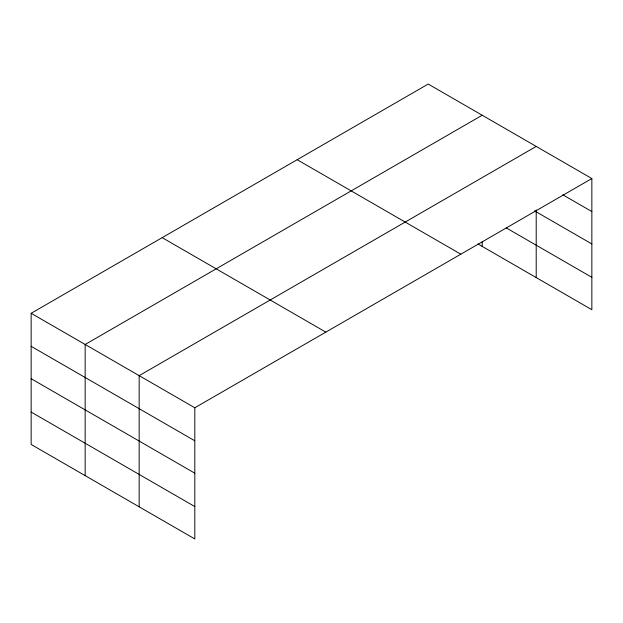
<?xml version="1.0" encoding="UTF-8"?>
<svg xmlns="http://www.w3.org/2000/svg" width="623" height="623" viewBox="0 0 623 623"><rect width="100%" height="100%" fill="white"/><g stroke="black" fill="none" stroke-linecap="round" stroke-linejoin="round"><path stroke-width="0.93" d="M31.15 313.291L194.804 407.777L194.804 538.942L31.15 444.456L31.15 313.291L428.196 84.058L591.85 178.544L591.85 309.709L478.051 244.006M482.202 115.239L85.156 344.472L85.156 475.637M536.208 146.421L139.163 375.653L139.163 506.818M194.804 407.777L591.85 178.544M562.787 194.789L591.85 211.563M534.55 210.87L591.85 243.951M506.297 227.932L591.85 277.321M297.171 159.706L460.825 254.192M162.175 237.643L325.829 332.129M31.15 346.318L194.804 440.796M31.15 378.706L194.804 473.184M31.15 412.068L194.804 506.554M536.208 209.928L536.208 277.585M482.202 241.638L482.202 246.404"/></g></svg>
